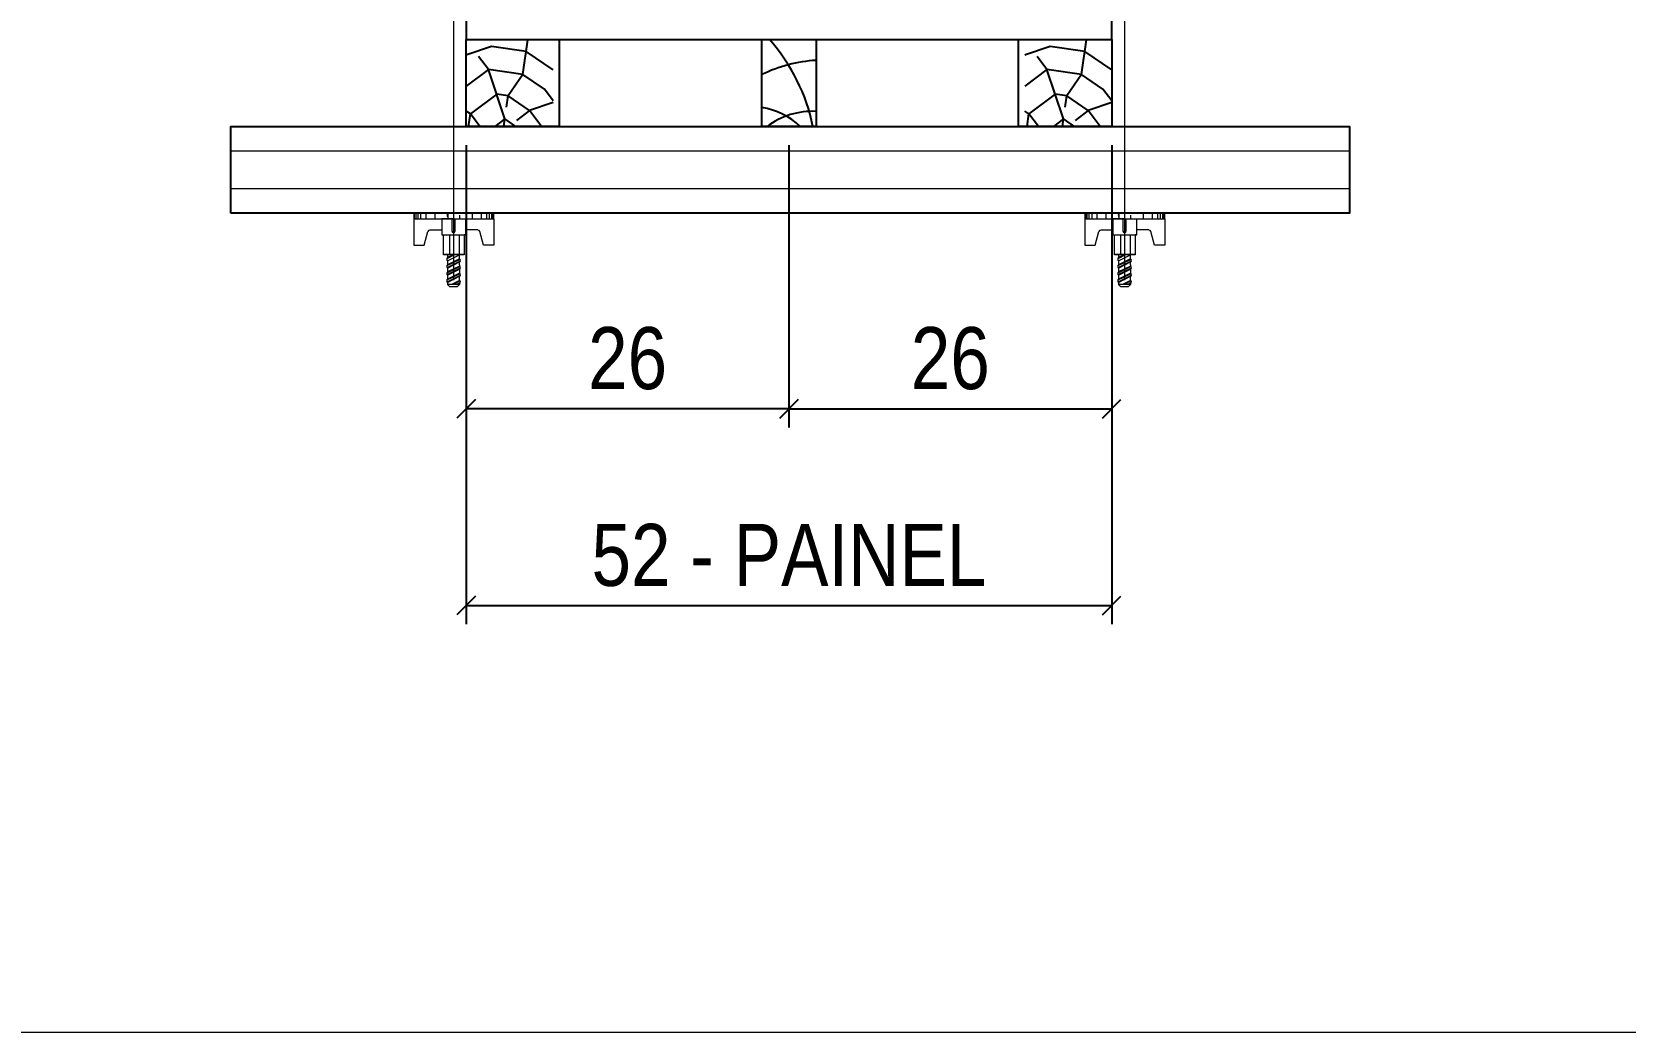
# Model space of a CAD drawing. Extents: x 2282 to 12463, y 760 to 16806.
# Drawn here: x 4631.9 to 4888.8, y 13785.1 to 13946.4 of the extents above; entities that cross this region are included whole.
import ezdxf

# ---------------------------------------------------------------- set-up
doc = ezdxf.new("R2010")
doc.units = 0
for name, color, linetype in [('1-2 PONTALETE', 7, 'Continuous'), ('COTA', 241, 'Continuous'), ('GRAVATA', 2, 'Continuous'), ('Painéis', 200, 'Continuous'), ('PONTALETE', 7, 'Continuous')]:
    doc.layers.add(name, color=color, linetype=linetype)
doc.layers.add('CARIMBO', color=255, linetype='Continuous', lineweight=9)
doc.layers.add('Hachura', color=251, linetype='Continuous', lineweight=9)
doc.styles.add('COTA TECNICA 2X', font='techl___.ttf', dxfattribs={"height": 10})
doc.dimstyles.new('SECAO PILAR', dxfattribs={"dimtxt": 10, "dimasz": 3, "dimexe": 3, "dimexo": 3, "dimgap": 3, "dimtad": 1, "dimdec": 1, "dimlfac": 0.5, "dimzin": 12, "dimdsep": 46, "dimtxsty": 'COTA TECNICA 2X', "dimblk1": 'OBLIQUE', "dimblk2": 'OBLIQUE', "dimsah": 1, "dimcen": 0.9, "dimclrd": 256, "dimclre": 256, "dimclrt": 256, "dimadec": 1, "dimazin": 3, "dimtfac": 1, "dimtdec": 1, "dimtmove": 0, "dimatfit": 3, "dimfxl": 1, "dimtolj": 1, "dimtzin": 12, "dimarcsym": 0})

# ---------------------------------------------------------------- blocks, each defined once
blk = doc.blocks.new('_Oblique')
at = {"color": 0, "linetype": 'ByBlock', "lineweight": -2}
blk.add_line((-0.5, -0.5), (0.5, 0.5), dxfattribs=at)
blk = doc.blocks.new('*D189')
at = {"layer": 'COTA', "lineweight": -2, "transparency": 16777216}
for p, q in [((4701.96, 13928.16), (4701.96, 13850.87)), ((4806, 13928.16), (4806, 13850.87)), ((4701.96, 13853.87), (4806, 13853.87))]:
    blk.add_line(p, q, dxfattribs=at)
at = {"layer": 'Defpoints', "color": 0, "transparency": 16777216}
for p in [(4701.96, 13931.16), (4806, 13931.16), (4806, 13853.87)]:
    blk.add_point(p, dxfattribs=at)
at = {"layer": 'COTA', "lineweight": -2, "transparency": 16777216, "xscale": 3, "yscale": 3, "zscale": 3, "rotation": 180}
blk.add_blockref('_Oblique', (4701.96, 13853.87), dxfattribs=at)
at = {"layer": 'COTA', "lineweight": -2, "transparency": 16777216, "xscale": 3, "yscale": 3, "zscale": 3}
blk.add_blockref('_Oblique', (4806, 13853.87), dxfattribs=at)
at = {"layer": 'COTA', "transparency": 16777216, "insert": (4753.98, 13861.98), "char_height": 10, "attachment_point": 5, "style": 'COTA TECNICA 2X'}
blk.add_mtext('\\A1;52 - PAINEL', dxfattribs=at)
blk = doc.blocks.new('C')
at = {"layer": 'Hachura', "color": 0}
for p, q in [((0, 3.22), (0, -3.22)), ((0.45, 3.22), (0, 3.22)), ((0.46, 3.16), (0, 3.16)), ((0.46, 3.05), (0, 3.05)), ((0.46, 2.88), (0, 2.88)), ((0, 2.75), (0, -1.16)), ((0.46, 2.65), (0, 2.65)), ((0.45, -3.23), (0.45, 3.22)), ((0.45, 3.22), (2.58, 3.22)), ((2.58, 3.22), (2.58, 2.39)), ((0.46, 2.23), (0, 2.23)), ((0.46, 1.51), (0, 1.51)), ((1.35, 1.94), (1.35, 0.96)), ((2.58, 2.39), (1.47, 2.09)), ((0.39, 0.49), (0.17, 0.49)), ((1.74, 0.97), (0.45, 0.97)), ((1.45, 0.1), (0.45, 0.1)), ((1.74, -0.97), (1.74, 0.97)), ((1.74, 0.97), (1.74, 0.84)), ((1.74, 0.97), (1.74, 0.84)), ((1.74, 0.84), (3.35, 0.84)), ((3.35, 0.45), (1.74, 0.45)), ((3.32, 0.84), (3.32, -0.84)), ((3.35, 0.84), (3.35, -0.84)), ((3.68, 0.45), (3.35, 0.45)), ((3.84, -0.52), (3.35, 0.45)), ((3.35, 0.06), (3.67, -0.57)), ((3.68, 0.45), (4.16, -0.52)), ((3.72, 0.5), (4.25, -0.57)), ((4.37, -0.55), (3.83, 0.53)), ((4.15, 0.45), (3.93, 0.45)), ((4.42, -0.52), (3.93, 0.45)), ((4.15, 0.45), (4.26, 0.45)), ((4.26, 0.45), (4.74, -0.52)), ((4.3, 0.5), (4.83, -0.57)), ((4.95, -0.55), (4.41, 0.53)), ((4.51, 0.45), (4.84, 0.45)), ((5, -0.52), (4.51, 0.45)), ((4.84, 0.45), (5.32, -0.52)), ((4.88, 0.5), (5.41, -0.57)), ((5.53, -0.55), (4.99, 0.53)), ((5.58, -0.52), (5.09, 0.45)), ((5.42, 0.45), (5.09, 0.45)), ((5.58, -0.52), (5.09, 0.45)), ((5.42, 0.45), (5.74, -0.19)), ((5.46, 0.5), (5.74, -0.07)), ((5.74, 0.19), (5.57, 0.53)), ((5.74, 0.32), (5.68, 0.45)), ((5.68, 0.45), (5.74, 0.45)), ((5.74, 0.45), (5.9, 0.29)), ((5.74, 0.45), (5.74, -0.52)), ((5.9, -0.36), (5.9, 0.29)), ((0.45, 0), (0, 0)), ((0.08, -0.48), (0.29, -0.48)), ((0.29, -0.48), (0.4, -0.48)), ((0.45, 0), (0.45, -0.97)), ((0.45, -0.16), (1.45, -0.16)), ((0.45, -0.65), (0.45, -0.32)), ((0.45, -3.23), (0.45, -0.65)), ((0.45, -0.97), (1.74, -0.97)), ((1.35, -1.94), (1.35, -0.97)), ((3.35, -0.32), (1.74, -0.32)), ((3.35, -0.84), (1.74, -0.84)), ((3.35, -0.07), (3.58, -0.52)), ((3.35, -0.52), (3.58, -0.52)), ((3.84, -0.52), (4.16, -0.52)), ((4.42, -0.52), (4.74, -0.52)), ((4.63, -0.52), (4.74, -0.52)), ((5, -0.52), (5.32, -0.52)), ((5.58, -0.52), (5.74, -0.52)), ((5.74, -0.52), (5.9, -0.36)), ((5.74, -0.52), (5.74, -0.52)), ((0.46, -1.52), (0, -1.52)), ((0.46, -2.23), (0, -2.23)), ((2.58, -2.39), (1.47, -2.1)), ((2.58, -3.23), (2.58, -2.39)), ((0.46, -2.65), (0, -2.65)), ((0.46, -2.88), (0, -2.88)), ((0.46, -3.05), (0, -3.05)), ((0.46, -3.16), (0, -3.16)), ((0, -3.22), (2.57, -3.22))]:
    blk.add_line(p, q, dxfattribs=at)
for centre, radius, start, end in [((1.52, 1.94), 0.161, 104.7436, 180), ((1.44, -0.03), 0.129, 272.695, 87.305), ((3.81, 0.39), 0.143, 25.5688, 154.4312), ((4.39, 0.39), 0.143, 25.5688, 154.4312), ((4.97, 0.39), 0.143, 25.5688, 154.4312), ((5.55, 0.39), 0.143, 25.5688, 154.4312), ((0.17, -0.37), 0.174, 221.744, 317.8592), ((3.71, -0.4), 0.174, 222.1408, 318.256), ((4.29, -0.4), 0.174, 222.1408, 318.256), ((4.87, -0.4), 0.174, 222.1408, 318.256), ((5.45, -0.4), 0.174, 222.1408, 318.256), ((5.61, -0.4), 0.174, 317.8592, 318.256), ((1.52, -1.94), 0.161, 180, 255.2564)]:
    blk.add_arc(centre, radius, start, end, dxfattribs=at)
blk = doc.blocks.new('*D194')
at = {"layer": 'COTA', "lineweight": -2, "transparency": 16777216}
for p, q in [((4701.96, 13928.16), (4701.96, 13882.62)), ((4753.98, 13928.16), (4753.98, 13882.62)), ((4753.98, 13885.62), (4701.96, 13885.62))]:
    blk.add_line(p, q, dxfattribs=at)
at = {"layer": 'Defpoints', "color": 0, "transparency": 16777216}
for p in [(4701.96, 13931.16), (4753.98, 13931.16), (4701.96, 13885.62)]:
    blk.add_point(p, dxfattribs=at)
at = {"layer": 'COTA', "lineweight": -2, "transparency": 16777216, "xscale": 3, "yscale": 3, "zscale": 3, "rotation": 180}
blk.add_blockref('_Oblique', (4701.96, 13885.62), dxfattribs=at)
at = {"layer": 'COTA', "lineweight": -2, "transparency": 16777216, "xscale": 3, "yscale": 3, "zscale": 3}
blk.add_blockref('_Oblique', (4753.98, 13885.62), dxfattribs=at)
at = {"layer": 'COTA', "transparency": 16777216, "insert": (4727.97, 13893.72), "char_height": 10, "attachment_point": 5, "style": 'COTA TECNICA 2X'}
blk.add_mtext('\\A1;26', dxfattribs=at)
blk = doc.blocks.new('*D197')
at = {"layer": 'COTA', "lineweight": -2, "transparency": 16777216}
for p, q in [((4753.98, 13928.16), (4753.98, 13882.62)), ((4806, 13928.16), (4806, 13882.62)), ((4753.98, 13885.62), (4806, 13885.62))]:
    blk.add_line(p, q, dxfattribs=at)
at = {"layer": 'Defpoints', "color": 0, "transparency": 16777216}
for p in [(4753.98, 13931.16), (4806, 13931.16), (4806, 13885.62)]:
    blk.add_point(p, dxfattribs=at)
at = {"layer": 'COTA', "lineweight": -2, "transparency": 16777216, "xscale": 3, "yscale": 3, "zscale": 3, "rotation": 180}
blk.add_blockref('_Oblique', (4753.98, 13885.62), dxfattribs=at)
at = {"layer": 'COTA', "lineweight": -2, "transparency": 16777216, "xscale": 3, "yscale": 3, "zscale": 3}
blk.add_blockref('_Oblique', (4806, 13885.62), dxfattribs=at)
at = {"layer": 'COTA', "transparency": 16777216, "insert": (4779.99, 13893.72), "char_height": 10, "attachment_point": 5, "style": 'COTA TECNICA 2X'}
blk.add_mtext('\\A1;26', dxfattribs=at)

msp = doc.modelspace()

# ---------------------------------------------------------------- hatches: boundary and pattern name
at = {"layer": 'PONTALETE'}
h = msp.add_hatch(dxfattribs=at)
h.set_pattern_fill('TRONCO', color=1, scale=37.5, angle=82, style=0, pattern_type=2)
h.set_pattern_definition([(82, (-6932.515, 15293.8), (-31.91606, 42.35404), [11.25, -26.25]), (82, (-6934.37, 15294.06), (-31.91606, 42.35404), [11.25, -26.25]), (82, (-6937.824, 15296.44), (-31.91606, 42.35404), [7.5, -30]), (82, (-6941.277, 15298.82), (-31.91606, 42.35404), [5.625, -31.875]), (82, (-6944.99, 15299.34), (-31.91606, 42.35404), [3.75, -33.75]), (82, (-6950.01, 15290.58), (-31.91606, 42.35404), [1.875, -9.375, 1.875, -24.375]), (82, (-6951.082, 15296.41), (-31.91606, 42.35404), [1.875, -15, 5.625, -15]), (82, (-6951.895, 15304.098), (-31.91606, 42.35404), [1.875, -1.875, 1.875, -31.875]), (82, (-6954.013, 15302.502), (-31.91606, 42.35404), [1.875, -35.625]), (82, (-6957.987, 15301.167), (-31.91606, 42.35404), [5.625, -31.875]), (82, (-6961.7, 15301.69), (-31.91606, 42.35404), [7.5, -30]), (82, (-6965.675, 15300.354), (-31.91606, 42.35404), [9.375, -11.25, 1.875, -15]), (172, (-6945.482, 15282.37), (-42.35404, -31.91606), [1.875, -3.75, 9.375, -22.5]), (172, (-6948.934, 15284.748), (-42.35404, -31.91606), [1.875, -1.875, 5.625, -28.125]), (172, (-6963.528, 15288.692), (-42.35404, -31.91606), [3.75, -33.75]), (172, (-6948.413, 15288.46), (-42.35404, -31.91606), [7.5, -11.25, 1.875, -16.875]), (172, (-6968.576, 15293.19), (-42.35404, -31.91606), [1.875, -35.625]), (172, (-6949.747, 15292.436), (-42.35404, -31.91606), [5.625, -31.875]), (172, (-6951.082, 15296.41), (-42.35404, -31.91606), [3.75, -33.75]), (172, (-6950.56, 15300.124), (-42.35404, -31.91606), [1.875, -5.625, 5.625, -24.375]), (172, (-6952.156, 15302.24), (-42.35404, -31.91606), [1.875, -35.625]), (172, (-6944.47, 15303.054), (-42.35404, -31.91606), [5.25, -32.25]), (172, (-6936.78, 15303.867), (-42.35404, -31.91606), [3.75, -33.75]), (172, (-6951.112, 15309.67), (-42.35404, -31.91606), [1.875, -35.625]), (172, (-6948.734, 15313.12), (-42.35404, -31.91606), [5.625, -31.875]), (172, (-6948.21, 15316.834), (-42.35404, -31.91606), [5.625, -31.875]), (127, (-6934.14, 15309.177), (-37.13505, 5.21899), [2.651625, -2.651625, 2.651625, -45.078134]), (127, (-6944.468, 15303.054), (-37.13505, 5.21899), [5.30325, -47.72976]), (127, (-6965.123, 15290.81), (-37.13505, 5.21899), [5.30325, -47.72976]), (127, (-6954.796, 15296.932), (-37.13505, 5.21899), [5.30325, -47.72976]), (127, (-6947.108, 15297.745), (-37.13505, 5.21899), [5.30325, -47.72976]), (127, (-6938.115, 15307.842), (-37.13505, 5.21899), [5.30325, -47.72976]), (127, (-6940.494, 15304.39), (-37.13505, 5.21899), [7.95495, -45.07806]), (127, (-6958.77, 15295.597), (-37.13505, 5.21899), [2.65162, -50.38138]), (127, (-6962.745, 15294.262), (-37.13505, 5.21899), [2.65162, -50.38138]), (127, (-6960.657, 15309.116), (-37.13505, 5.21899), [2.65162, -50.38138]), (127, (-6944.177, 15291.653), (-37.13505, 5.21899), [2.65162, -50.38138]), (127, (-6954.304, 15313.904), (-37.13505, 5.21899), [2.65162, -50.38138]), (127, (-6952.417, 15300.385), (-37.13505, 5.21899), [2.65162, -50.38138]), (127, (-6955.61, 15304.62), (-37.13505, 5.21899), [2.65162, -50.38138]), (217, (-6948.443, 15301.72), (-5.21899, -37.13505), [2.651625, -2.651625, 7.95495, -39.77481]), (217, (-6947.66, 15307.29), (-5.21899, -37.13505), [2.65162, -50.38138]), (217, (-6934.663, 15305.463), (-5.21899, -37.13505), [2.65162, -50.38138]), (217, (-6944.99, 15299.34), (-5.21899, -37.13505), [2.65162, -50.38138]), (217, (-6951.634, 15305.955), (-5.21899, -37.13505), [2.65162, -50.38138]), (217, (-6943.655, 15295.366), (-5.21899, -37.13505), [2.65162, -50.38138]), (217, (-6941.568, 15310.22), (-5.21899, -37.13505), [2.65162, -50.38138]), (217, (-6934.08, 15282.66), (-5.21899, -37.13505), [2.65162, -50.38138]), (217, (-6935.676, 15284.778), (-5.21899, -37.13505), [5.30325, -47.72976]), (217, (-6937.272, 15286.896), (-5.21899, -37.13505), [5.30325, -47.72976]), (217, (-6936.75, 15290.61), (-5.21899, -37.13505), [5.30325, -47.72976]), (217, (-6940.203, 15292.988), (-5.21899, -37.13505), [5.30325, -47.72976]), (217, (-6952.97, 15309.93), (-5.21899, -37.13505), [5.30325, -47.72976]), (217, (-6933.358, 15314.747), (-5.21899, -37.13505), [5.30325, -47.72976]), (217, (-6962.805, 15320.78), (-5.21899, -37.13505), [5.30325, -47.72976]), (217, (-6959.091, 15320.257), (-5.21899, -37.13505), [5.30325, -47.72976]), (217, (-6957.757, 15316.282), (-5.21899, -37.13505), [5.30325, -47.72976]), (217, (-6961.41, 15290.288), (-5.21899, -37.13505), [7.95495, -45.07806]), (217, (-6954.304, 15313.904), (-5.21899, -37.13505), [7.95495, -45.07806]), (108.56505, (-6968.315, 15295.045), (5.218991, 37.135053), [4.1925, -79.66005]), (108.56505, (-6949.747, 15292.436), (5.218991, 37.135053), [4.1925, -79.66005]), (108.56505, (-6960.366, 15297.715), (5.218991, 37.135053), [4.1925, -79.66005]), (108.56505, (-6932.806, 15305.202), (5.218991, 37.135053), [4.1925, -79.66005]), (108.56505, (-6936.78, 15303.867), (5.218991, 37.135053), [4.1925, -79.66005]), (108.56505, (-6945.773, 15293.77), (5.218991, 37.135053), [4.1925, -79.66005]), (108.56505, (-6964.34, 15296.38), (5.218991, 37.135053), [4.1925, -79.66005]), (108.56505, (-6951.634, 15305.955), (5.218991, 37.135053), [8.385, -75.46755]), (145.43495, (-6957.205, 15306.738), (-37.135053, 5.218991), [4.1925, -79.66005]), (145.43495, (-6945.281, 15310.742), (-37.135053, 5.218991), [4.1925, -79.66005]), (145.43495, (-6955.318, 15293.219), (-37.135053, 5.218991), [4.1925, -79.66005]), (145.43495, (-6958.218, 15286.052), (-37.135053, 5.218991), [4.1925, -79.66005]), (145.43495, (-6947.66, 15307.29), (-37.135053, 5.218991), [4.1925, -79.66005]), (145.43495, (-6948.182, 15303.576), (-37.135053, 5.218991), [4.1925, -79.66005]), (145.43495, (-6955.84, 15289.505), (-37.135053, 5.218991), [8.385, -75.46755]), (145.43495, (-6938.928, 15315.53), (-37.135053, 5.218991), [8.385, -75.46755]), (145.43495, (-6941.307, 15312.077), (-37.135053, 5.218991), [8.385, -75.46755]), (198.56505, (-6939.912, 15281.586), (-37.135053, 5.218991), [4.1925, -79.66005]), (198.56505, (-6960.336, 15284.457), (-37.135053, 5.218991), [4.1925, -79.66005]), (198.56505, (-6933.298, 15288.23), (-37.135053, 5.218991), [4.1925, -79.66005]), (198.56505, (-6967.241, 15289.214), (-37.135053, 5.218991), [4.1925, -79.66005]), (198.56505, (-6944.438, 15289.796), (-37.135053, 5.218991), [4.1925, -79.66005]), (198.56505, (-6947.108, 15297.745), (-37.135053, 5.218991), [4.1925, -79.66005]), (198.56505, (-6954.013, 15302.502), (-37.135053, 5.218991), [4.1925, -79.66005]), (198.56505, (-6941.507, 15283.704), (-37.135057, 5.219004), [4.1925, -79.66005]), (198.56505, (-6945.773, 15293.77), (-37.135053, 5.218991), [4.1925, -79.66005]), (198.56505, (-6940.494, 15304.389), (-37.135053, 5.218991), [4.1925, -79.66005]), (198.56505, (-6943.685, 15308.625), (-37.135053, 5.218991), [4.1925, -79.66005]), (198.56505, (-6953.782, 15317.617), (-37.135053, 5.218991), [4.1925, -79.66005]), (198.56505, (-6968.837, 15291.332), (-37.135053, 5.218991), [4.1925, -79.66005]), (198.56505, (-6967.763, 15285.5), (-37.135053, 5.218991), [8.385, -75.46755]), (198.56505, (-6940.986, 15287.417), (-37.135053, 5.218991), [8.385, -75.46755]), (235.43495, (-6936.198, 15281.064), (-5.218991, -37.135053), [4.1925, -79.66005]), (235.43495, (-6929.905, 15312.368), (-5.218991, -37.135053), [4.1925, -79.66005]), (235.43495, (-6948.734, 15313.121), (-5.218991, -37.135053), [4.1925, -79.66005]), (235.43495, (-6937.824, 15296.44), (-5.218991, -37.135053), [4.1925, -79.66005]), (235.43495, (-6934.372, 15294.062), (-5.218991, -37.135053), [4.1925, -79.66005]), (235.43495, (-6941.277, 15298.819), (-5.218991, -37.135053), [4.1925, -79.66005]), (235.43495, (-6961.992, 15313.09), (-5.218991, -37.135053), [4.1925, -79.66005]), (235.43495, (-6963.327, 15317.065), (-5.218991, -37.135053), [8.385, -75.46755])])
h.paths.add_polyline_path([(4701.96, 13931.16), (4715.96, 13931.16), (4715.96, 13945.16), (4701.96, 13945.16)])
h = msp.add_hatch(dxfattribs=at)
h.set_pattern_fill('TRONCO', color=1, scale=37.5, angle=82, style=0, pattern_type=2)
h.set_pattern_definition([(82, (-6842.478, 15293.8), (-31.91606, 42.35404), [11.25, -26.25]), (82, (-6844.335, 15294.06), (-31.91606, 42.35404), [11.25, -26.25]), (82, (-6847.787, 15296.44), (-31.91606, 42.35404), [7.5, -30]), (82, (-6851.24, 15298.82), (-31.91606, 42.35404), [5.625, -31.875]), (82, (-6854.953, 15299.34), (-31.91606, 42.35404), [3.75, -33.75]), (82, (-6859.97, 15290.58), (-31.91606, 42.35404), [1.875, -9.375, 1.875, -24.375]), (82, (-6861.045, 15296.41), (-31.91606, 42.35404), [1.875, -15, 5.625, -15]), (82, (-6861.86, 15304.098), (-31.91606, 42.35404), [1.875, -1.875, 1.875, -31.875]), (82, (-6863.976, 15302.502), (-31.91606, 42.35404), [1.875, -35.625]), (82, (-6867.95, 15301.167), (-31.91606, 42.35404), [5.625, -31.875]), (82, (-6871.664, 15301.69), (-31.91606, 42.35404), [7.5, -30]), (82, (-6875.64, 15300.354), (-31.91606, 42.35404), [9.375, -11.25, 1.875, -15]), (172, (-6855.445, 15282.37), (-42.35404, -31.91606), [1.875, -3.75, 9.375, -22.5]), (172, (-6858.898, 15284.748), (-42.35404, -31.91606), [1.875, -1.875, 5.625, -28.125]), (172, (-6873.49, 15288.692), (-42.35404, -31.91606), [3.75, -33.75]), (172, (-6858.376, 15288.46), (-42.35404, -31.91606), [7.5, -11.25, 1.875, -16.875]), (172, (-6878.54, 15293.19), (-42.35404, -31.91606), [1.875, -35.625]), (172, (-6859.71, 15292.436), (-42.35404, -31.91606), [5.625, -31.875]), (172, (-6861.045, 15296.41), (-42.35404, -31.91606), [3.75, -33.75]), (172, (-6860.524, 15300.124), (-42.35404, -31.91606), [1.875, -5.625, 5.625, -24.375]), (172, (-6862.12, 15302.24), (-42.35404, -31.91606), [1.875, -35.625]), (172, (-6854.43, 15303.054), (-42.35404, -31.91606), [5.25, -32.25]), (172, (-6846.743, 15303.867), (-42.35404, -31.91606), [3.75, -33.75]), (172, (-6861.076, 15309.67), (-42.35404, -31.91606), [1.875, -35.625]), (172, (-6858.697, 15313.12), (-42.35404, -31.91606), [5.625, -31.875]), (172, (-6858.175, 15316.834), (-42.35404, -31.91606), [5.625, -31.875]), (127, (-6844.104, 15309.177), (-37.13505, 5.21899), [2.651625, -2.651625, 2.651625, -45.078134]), (127, (-6854.431, 15303.054), (-37.13505, 5.21899), [5.30325, -47.72976]), (127, (-6875.087, 15290.81), (-37.13505, 5.21899), [5.30325, -47.72976]), (127, (-6864.76, 15296.932), (-37.13505, 5.21899), [5.30325, -47.72976]), (127, (-6857.07, 15297.745), (-37.13505, 5.21899), [5.30325, -47.72976]), (127, (-6848.078, 15307.842), (-37.13505, 5.21899), [5.30325, -47.72976]), (127, (-6850.457, 15304.39), (-37.13505, 5.21899), [7.95495, -45.07806]), (127, (-6868.733, 15295.597), (-37.13505, 5.21899), [2.65162, -50.38138]), (127, (-6872.708, 15294.262), (-37.13505, 5.21899), [2.65162, -50.38138]), (127, (-6870.62, 15309.116), (-37.13505, 5.21899), [2.65162, -50.38138]), (127, (-6854.14, 15291.653), (-37.13505, 5.21899), [2.65162, -50.38138]), (127, (-6864.267, 15313.904), (-37.13505, 5.21899), [2.65162, -50.38138]), (127, (-6862.38, 15300.385), (-37.13505, 5.21899), [2.65162, -50.38138]), (127, (-6865.572, 15304.62), (-37.13505, 5.21899), [2.65162, -50.38138]), (217, (-6858.406, 15301.72), (-5.21899, -37.13505), [2.651625, -2.651625, 7.95495, -39.77481]), (217, (-6857.623, 15307.29), (-5.21899, -37.13505), [2.65162, -50.38138]), (217, (-6844.626, 15305.463), (-5.21899, -37.13505), [2.65162, -50.38138]), (217, (-6854.953, 15299.34), (-5.21899, -37.13505), [2.65162, -50.38138]), (217, (-6861.597, 15305.955), (-5.21899, -37.13505), [2.65162, -50.38138]), (217, (-6853.618, 15295.366), (-5.21899, -37.13505), [2.65162, -50.38138]), (217, (-6851.53, 15310.22), (-5.21899, -37.13505), [2.65162, -50.38138]), (217, (-6844.044, 15282.66), (-5.21899, -37.13505), [2.65162, -50.38138]), (217, (-6845.64, 15284.778), (-5.21899, -37.13505), [5.30325, -47.72976]), (217, (-6847.235, 15286.896), (-5.21899, -37.13505), [5.30325, -47.72976]), (217, (-6846.713, 15290.61), (-5.21899, -37.13505), [5.30325, -47.72976]), (217, (-6850.166, 15292.988), (-5.21899, -37.13505), [5.30325, -47.72976]), (217, (-6862.932, 15309.93), (-5.21899, -37.13505), [5.30325, -47.72976]), (217, (-6843.32, 15314.747), (-5.21899, -37.13505), [5.30325, -47.72976]), (217, (-6872.768, 15320.78), (-5.21899, -37.13505), [5.30325, -47.72976]), (217, (-6869.055, 15320.257), (-5.21899, -37.13505), [5.30325, -47.72976]), (217, (-6867.72, 15316.282), (-5.21899, -37.13505), [5.30325, -47.72976]), (217, (-6871.373, 15290.288), (-5.21899, -37.13505), [7.95495, -45.07806]), (217, (-6864.267, 15313.904), (-5.21899, -37.13505), [7.95495, -45.07806]), (108.56505, (-6878.278, 15295.045), (5.218991, 37.135053), [4.1925, -79.66005]), (108.56505, (-6859.71, 15292.436), (5.218991, 37.135053), [4.1925, -79.66005]), (108.56505, (-6870.33, 15297.715), (5.218991, 37.135053), [4.1925, -79.66005]), (108.56505, (-6842.769, 15305.202), (5.218991, 37.135053), [4.1925, -79.66005]), (108.56505, (-6846.743, 15303.867), (5.218991, 37.135053), [4.1925, -79.66005]), (108.56505, (-6855.736, 15293.77), (5.218991, 37.135053), [4.1925, -79.66005]), (108.56505, (-6874.304, 15296.38), (5.218991, 37.135053), [4.1925, -79.66005]), (108.56505, (-6861.597, 15305.955), (5.218991, 37.135053), [8.385, -75.46755]), (145.43495, (-6867.168, 15306.738), (-37.135053, 5.218991), [4.1925, -79.66005]), (145.43495, (-6855.244, 15310.742), (-37.135053, 5.218991), [4.1925, -79.66005]), (145.43495, (-6865.281, 15293.219), (-37.135053, 5.218991), [4.1925, -79.66005]), (145.43495, (-6868.181, 15286.052), (-37.135053, 5.218991), [4.1925, -79.66005]), (145.43495, (-6857.623, 15307.29), (-37.135053, 5.218991), [4.1925, -79.66005]), (145.43495, (-6858.145, 15303.576), (-37.135053, 5.218991), [4.1925, -79.66005]), (145.43495, (-6865.803, 15289.505), (-37.135053, 5.218991), [8.385, -75.46755]), (145.43495, (-6848.891, 15315.53), (-37.135053, 5.218991), [8.385, -75.46755]), (145.43495, (-6851.27, 15312.077), (-37.135053, 5.218991), [8.385, -75.46755]), (198.56505, (-6849.875, 15281.586), (-37.135053, 5.218991), [4.1925, -79.66005]), (198.56505, (-6870.299, 15284.457), (-37.135053, 5.218991), [4.1925, -79.66005]), (198.56505, (-6843.26, 15288.23), (-37.135053, 5.218991), [4.1925, -79.66005]), (198.56505, (-6877.204, 15289.214), (-37.135053, 5.218991), [4.1925, -79.66005]), (198.56505, (-6854.401, 15289.796), (-37.135053, 5.218991), [4.1925, -79.66005]), (198.56505, (-6857.071, 15297.745), (-37.135053, 5.218991), [4.1925, -79.66005]), (198.56505, (-6863.976, 15302.502), (-37.135053, 5.218991), [4.1925, -79.66005]), (198.56505, (-6851.47, 15283.704), (-37.135057, 5.219004), [4.1925, -79.66005]), (198.56505, (-6855.736, 15293.77), (-37.135053, 5.218991), [4.1925, -79.66005]), (198.56505, (-6850.457, 15304.389), (-37.135053, 5.218991), [4.1925, -79.66005]), (198.56505, (-6853.649, 15308.625), (-37.135053, 5.218991), [4.1925, -79.66005]), (198.56505, (-6863.745, 15317.617), (-37.135053, 5.218991), [4.1925, -79.66005]), (198.56505, (-6878.8, 15291.332), (-37.135053, 5.218991), [4.1925, -79.66005]), (198.56505, (-6877.726, 15285.5), (-37.135053, 5.218991), [8.385, -75.46755]), (198.56505, (-6850.949, 15287.417), (-37.135053, 5.218991), [8.385, -75.46755]), (235.43495, (-6846.161, 15281.064), (-5.218991, -37.135053), [4.1925, -79.66005]), (235.43495, (-6839.868, 15312.368), (-5.218991, -37.135053), [4.1925, -79.66005]), (235.43495, (-6858.697, 15313.121), (-5.218991, -37.135053), [4.1925, -79.66005]), (235.43495, (-6847.787, 15296.44), (-5.218991, -37.135053), [4.1925, -79.66005]), (235.43495, (-6844.335, 15294.062), (-5.218991, -37.135053), [4.1925, -79.66005]), (235.43495, (-6851.24, 15298.819), (-5.218991, -37.135053), [4.1925, -79.66005]), (235.43495, (-6871.955, 15313.09), (-5.218991, -37.135053), [4.1925, -79.66005]), (235.43495, (-6873.29, 15317.065), (-5.218991, -37.135053), [8.385, -75.46755])])
h.paths.add_polyline_path([(4792, 13931.16), (4806, 13931.16), (4806, 13945.16), (4792, 13945.16)])

# ---------------------------------------------------------------- linework, layer by layer
at = {"layer": '1-2 PONTALETE', "color": 1}
for centre, radius, start, end in [((4759.8, 13918.54), 23.32, 93.5441, 115.9137), ((4747.75, 13922.62), 11.74, 46.6479, 80.9173), ((4757.81, 13921.28), 12.32, 87.4574, 126.7023)]:
    msp.add_arc(centre, radius, start, end, dxfattribs=at)
at = {"layer": 'CARIMBO', "color": 3}
msp.add_line((2282.39, 13785.07), (9611.68, 13785.07), dxfattribs=at)
at = {"layer": 'GRAVATA', "color": 1}
msp.add_lwpolyline([(4664, 13917.16), (4664, 13931.16), (4844.36, 13931.16), (4844.36, 13917.16)], close=True, dxfattribs=at)
at = {"layer": 'Hachura'}
for p, q in [((4699.96, 13906.35), (4699.95, 14048.18)), ((4808.13, 13906.35), (4808.12, 14048.18)), ((4844.36, 13927.16), (4664, 13927.16)), ((4664, 13921.16), (4844.36, 13921.16))]:
    msp.add_line(p, q, dxfattribs=at)
at = {"layer": 'Painéis'}
msp.add_lwpolyline([(4806, 13945.16), (4806, 13949.17), (4701.96, 13949.17), (4701.96, 13945.16)], close=True, dxfattribs=at)
at = {"layer": 'PONTALETE', "color": 1}
for points in [[(4701.96, 13945.16), (4716.96, 13945.16), (4716.96, 13931.16), (4701.96, 13931.16)], [(4749.6, 13945.16), (4758.35, 13945.16), (4758.35, 13931.16), (4749.6, 13931.16)], [(4791, 13945.16), (4806, 13945.16), (4806, 13931.16), (4791, 13931.16)]]:
    msp.add_lwpolyline(points, close=True, dxfattribs=at)
msp.add_arc((4728.05, 13925.02), 30.42, 11.6357, 41.4455, dxfattribs=at)

# ---------------------------------------------------------------- block references
at = {"layer": 'Hachura', "linetype": 'Continuous', "xscale": 2, "yscale": 2, "zscale": 2, "rotation": 270}
for p in [(4699.96, 13917.16), (4808.13, 13917.16)]:
    msp.add_blockref('C', p, dxfattribs=at)

# ---------------------------------------------------------------- dimensions: what is measured, and where the dimension line sits
at = {"layer": 'COTA'}
dim = msp.add_linear_dim(base=(4806, 13853.87), p1=(4701.96, 13931.16), p2=(4806, 13931.16), text='<> - PAINEL', dimstyle='SECAO PILAR', dxfattribs=at)
dim.commit()
dim.dimension.update_dxf_attribs({"geometry": '*D189', "text_midpoint": (4753.98, 13861.98)})
for base, p2, picture, middle in [((4701.96, 13885.62), (4701.96, 13931.16), '*D194', (4727.97, 13893.72)), ((4806, 13885.62), (4806, 13931.16), '*D197', (4779.99, 13893.72))]:
    dim = msp.add_linear_dim(base=base, p1=(4753.98, 13931.16), p2=p2, dimstyle='SECAO PILAR', dxfattribs=at)
    dim.commit()
    dim.dimension.update_dxf_attribs({"geometry": picture, "text_midpoint": middle})

doc.saveas('drawing.dxf')
